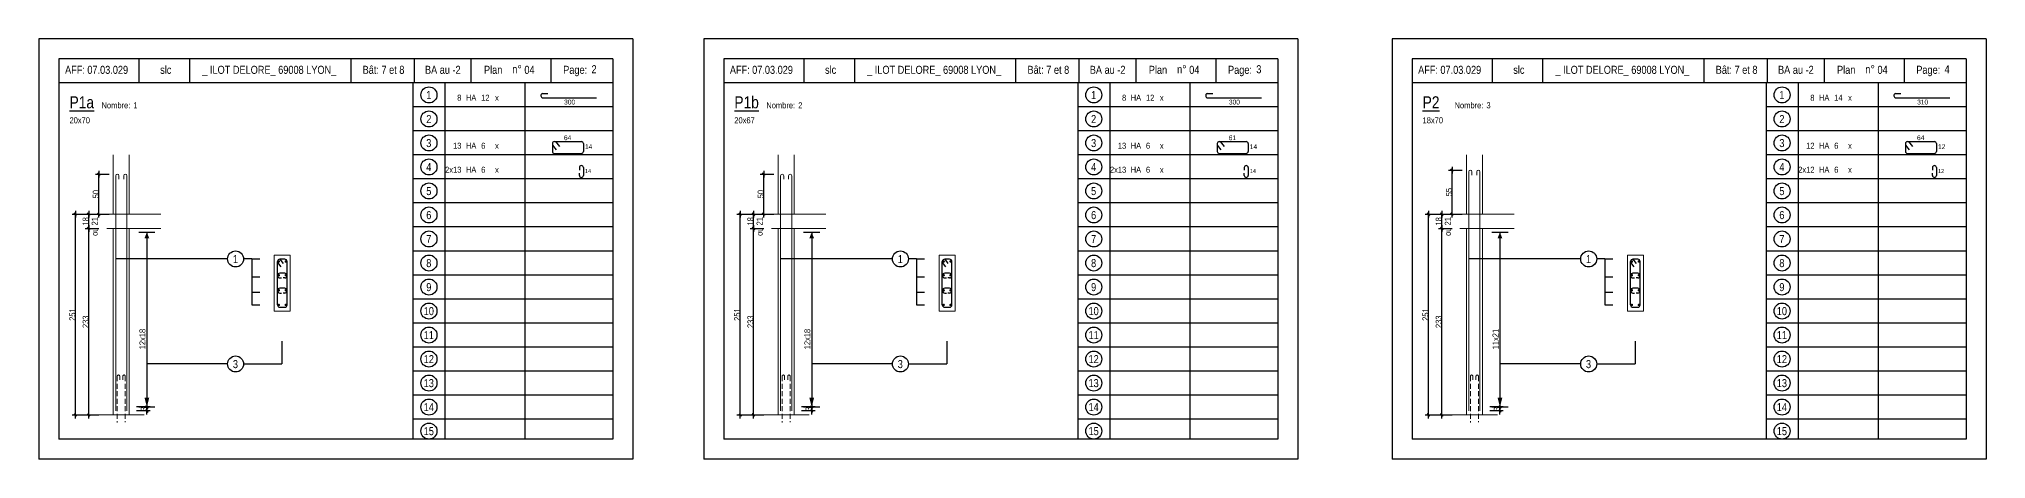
# Model space of a CAD drawing. Header units: metres. Extents: x -9927 to 45032, y -190416 to 12166.
# Drawn here: x 1156 to 6023, y -38263 to -37213 of the extents above; entities that cross this region are included whole.
import ezdxf
from ezdxf.enums import TextEntityAlignment as Align

# ---------------------------------------------------------------- set-up
doc = ezdxf.new("R2010")
doc.units = ezdxf.units.M
doc.header["$PDMODE"] = 65
doc.linetypes.add('CACHE2', pattern=[0.1875, 0.125, -0.0625])
for name, color, linetype in [('01_cote_gen', 4, 'Continuous'), ('01_fenetres', 171, 'Continuous'), ('01_linteaux', 3, 'Continuous'), ('01_sem', 42, 'Continuous'), ('01_texte', 230, 'Continuous'), ('AA_COTES', 2, 'Continuous')]:
    doc.layers.add(name, color=color, linetype=linetype)
doc.styles.add('STYLE2', font='ARIALN.TTF')
doc.dimstyles.new('JB25', dxfattribs={"dimscale": 0.1, "dimtxt": 150, "dimasz": 17, "dimexe": 0.1, "dimexo": 0.1, "dimgap": 0.09, "dimtad": 1, "dimdec": 1, "dimlfac": 0.5, "dimdsep": 46, "dimtxsty": 'STYLE2', "dimblk1": 'BOND_G', "dimblk2": 'BOND_D', "dimsah": 1, "dimcen": 1.5, "dimdle": 0.01, "dimse1": 1, "dimse2": 1, "dimclrd": 4, "dimclre": 2, "dimclrt": 5, "dimadec": 0, "dimazin": 0, "dimtfac": 2.333333, "dimtdec": 1, "dimtix": 1, "dimtmove": 2, "dimatfit": 3, "dimldrblk": 'BOND_G', "dimfxl": 1, "dimtolj": 1, "dimtzin": 0, "dimarcsym": 0})

# ---------------------------------------------------------------- blocks, each defined once
blk = doc.blocks.new('BOND_G')
at = {"layer": 'AA_COTES', "color": 0}
for p, q in [((5, 0), (-5, 0)), ((1.8, 1.8), (-1.8, -1.8)), ((0, -5), (0, 15))]:
    blk.add_line(p, q, dxfattribs=at)
blk = doc.blocks.new('BOND_D')
at = {"layer": 'AA_COTES', "color": 0}
for p, q in [((5, 0), (-5, 0)), ((-1.8, -1.8), (1.8, 1.8)), ((0, 5), (0, -15))]:
    blk.add_line(p, q, dxfattribs=at)
blk = doc.blocks.new('*D364')
at = {"layer": '01_cote_gen', "color": 4, "linetype": 'Continuous', "lineweight": -2, "transparency": 16777216}
blk.add_line((1246.9, -38151.5), (1246.9, -37652.9), dxfattribs=at)
at = {"layer": 'DEFPOINTS', "color": 0, "linetype": 'Continuous', "lineweight": 0, "transparency": 16777216}
for p in [(1246.9, -37651.2), (1381.6, -37651.2), (1341.6, -38153.2)]:
    blk.add_point(p, dxfattribs=at)
at = {"layer": '01_cote_gen', "color": 4, "linetype": 'Continuous', "lineweight": -2, "transparency": 16777216, "xscale": 1.7, "yscale": 1.7, "zscale": 1.7}
for name, p, rotation in [('BOND_D', (1246.9, -37651.2), 90), ('BOND_G', (1246.9, -38153.2), 270)]:
    blk.add_blockref(name, p, dxfattribs=dict(at, rotation=rotation))
at = {"layer": '01_cote_gen', "color": 5, "linetype": 'Continuous', "lineweight": 0, "transparency": 16777216, "insert": (1239.2, -37902.2), "char_height": 15, "attachment_point": 5, "rotation": 90, "style": 'STYLE2'}
blk.add_mtext('\\A1;251', dxfattribs=at)
blk = doc.blocks.new('*D365')
at = {"layer": '01_cote_gen', "color": 4, "linetype": 'Continuous', "lineweight": -2, "transparency": 16777216}
blk.add_line((1280.1, -37685.5), (1280.1, -37652.9), dxfattribs=at)
at = {"layer": 'DEFPOINTS', "color": 0, "linetype": 'Continuous', "lineweight": 0, "transparency": 16777216}
for p in [(1280.1, -37651.2), (1428.3, -37651.2), (1437.3, -37687.2)]:
    blk.add_point(p, dxfattribs=at)
at = {"layer": '01_cote_gen', "color": 4, "linetype": 'Continuous', "lineweight": -2, "transparency": 16777216, "xscale": 1.7, "yscale": 1.7, "zscale": 1.7}
for name, p, rotation in [('BOND_D', (1280.1, -37651.2), 90), ('BOND_G', (1280.1, -37687.2), 270)]:
    blk.add_blockref(name, p, dxfattribs=dict(at, rotation=rotation))
at = {"layer": '01_cote_gen', "color": 5, "linetype": 'Continuous', "lineweight": 0, "transparency": 16777216, "insert": (1272.4, -37669.2), "char_height": 15, "attachment_point": 5, "rotation": 90, "style": 'STYLE2'}
blk.add_mtext('\\A1;18', dxfattribs=at)
blk = doc.blocks.new('*D366')
at = {"layer": '01_cote_gen', "color": 4, "linetype": 'Continuous', "lineweight": -2, "transparency": 16777216}
blk.add_line((1280.1, -38151.5), (1280.1, -37688.9), dxfattribs=at)
at = {"layer": 'DEFPOINTS', "color": 0, "linetype": 'Continuous', "lineweight": 0, "transparency": 16777216}
for p in [(1280.1, -37687.2), (1288.6, -37687.2), (1298.2, -38153.2)]:
    blk.add_point(p, dxfattribs=at)
at = {"layer": '01_cote_gen', "color": 4, "linetype": 'Continuous', "lineweight": -2, "transparency": 16777216, "xscale": 1.7, "yscale": 1.7, "zscale": 1.7}
for name, p, rotation in [('BOND_D', (1280.1, -37687.2), 90), ('BOND_G', (1280.1, -38153.2), 270)]:
    blk.add_blockref(name, p, dxfattribs=dict(at, rotation=rotation))
at = {"layer": '01_cote_gen', "color": 5, "linetype": 'Continuous', "lineweight": 0, "transparency": 16777216, "insert": (1272.4, -37920.2), "char_height": 15, "attachment_point": 5, "rotation": 90, "style": 'STYLE2'}
blk.add_mtext('\\A1;233', dxfattribs=at)
blk = doc.blocks.new('*D367')
at = {"layer": '01_cote_gen', "color": 4, "linetype": 'Continuous', "lineweight": -2, "transparency": 16777216}
blk.add_line((1425.4, -38134.9), (1425.4, -38141.5), dxfattribs=at)
at = {"layer": 'DEFPOINTS', "color": 0, "linetype": 'Continuous', "lineweight": 0, "transparency": 16777216}
for p in [(1375.6, -38143.2), (1418.6, -38133.2), (1425.4, -38143.2)]:
    blk.add_point(p, dxfattribs=at)
at = {"layer": '01_cote_gen', "color": 4, "linetype": 'Continuous', "lineweight": -2, "transparency": 16777216, "xscale": 1.7, "yscale": 1.7, "zscale": 1.7}
for name, p, rotation in [('BOND_G', (1425.4, -38133.2), 90), ('BOND_D', (1425.4, -38143.2), 270)]:
    blk.add_blockref(name, p, dxfattribs=dict(at, rotation=rotation))
at = {"layer": '01_cote_gen', "color": 5, "linetype": 'Continuous', "lineweight": 0, "transparency": 16777216, "insert": (1417.8, -38138.2), "char_height": 15, "attachment_point": 5, "rotation": 90, "style": 'STYLE2'}
blk.add_mtext('\\A1;3', dxfattribs=at)
blk = doc.blocks.new('*D368')
at = {"layer": '01_cote_gen', "color": 4, "linetype": 'Continuous', "lineweight": -2, "transparency": 16777216}
blk.add_line((1305.6, -37649.5), (1305.6, -37552.9), dxfattribs=at)
at = {"layer": 'DEFPOINTS', "color": 0, "linetype": 'Continuous', "lineweight": 0, "transparency": 16777216}
for p in [(1305.6, -37551.2), (1371.6, -37551.2), (1325.1, -37651.2)]:
    blk.add_point(p, dxfattribs=at)
at = {"layer": '01_cote_gen', "color": 4, "linetype": 'Continuous', "lineweight": -2, "transparency": 16777216, "xscale": 1.7, "yscale": 1.7, "zscale": 1.7}
for name, p, rotation in [('BOND_D', (1305.6, -37551.2), 90), ('BOND_G', (1305.6, -37651.2), 270)]:
    blk.add_blockref(name, p, dxfattribs=dict(at, rotation=rotation))
at = {"layer": '01_cote_gen', "color": 5, "linetype": 'Continuous', "lineweight": 0, "transparency": 16777216, "insert": (1297.9, -37601.2), "char_height": 15, "attachment_point": 5, "rotation": 90, "style": 'STYLE2'}
blk.add_mtext('\\A1;50', dxfattribs=at)
blk = doc.blocks.new('*D369')
at = {"layer": '01_cote_gen', "color": 4, "linetype": 'Continuous', "lineweight": -2, "transparency": 16777216}
blk.add_line((2908.8, -38151.5), (2908.8, -37652.9), dxfattribs=at)
at = {"layer": 'DEFPOINTS', "color": 0, "linetype": 'Continuous', "lineweight": 0, "transparency": 16777216}
for p in [(2908.8, -37651.2), (3043.5, -37651.2), (3003.5, -38153.2)]:
    blk.add_point(p, dxfattribs=at)
at = {"layer": '01_cote_gen', "color": 4, "linetype": 'Continuous', "lineweight": -2, "transparency": 16777216, "xscale": 1.7, "yscale": 1.7, "zscale": 1.7}
for name, p, rotation in [('BOND_D', (2908.8, -37651.2), 90), ('BOND_G', (2908.8, -38153.2), 270)]:
    blk.add_blockref(name, p, dxfattribs=dict(at, rotation=rotation))
at = {"layer": '01_cote_gen', "color": 5, "linetype": 'Continuous', "lineweight": 0, "transparency": 16777216, "insert": (2901.2, -37902.2), "char_height": 15, "attachment_point": 5, "rotation": 90, "style": 'STYLE2'}
blk.add_mtext('\\A1;251', dxfattribs=at)
blk = doc.blocks.new('*D370')
at = {"layer": '01_cote_gen', "color": 4, "linetype": 'Continuous', "lineweight": -2, "transparency": 16777216}
blk.add_line((2942, -37685.5), (2942, -37652.9), dxfattribs=at)
at = {"layer": 'DEFPOINTS', "color": 0, "linetype": 'Continuous', "lineweight": 0, "transparency": 16777216}
for p in [(2942, -37651.2), (3090.2, -37651.2), (3099.3, -37687.2)]:
    blk.add_point(p, dxfattribs=at)
at = {"layer": '01_cote_gen', "color": 4, "linetype": 'Continuous', "lineweight": -2, "transparency": 16777216, "xscale": 1.7, "yscale": 1.7, "zscale": 1.7}
for name, p, rotation in [('BOND_D', (2942, -37651.2), 90), ('BOND_G', (2942, -37687.2), 270)]:
    blk.add_blockref(name, p, dxfattribs=dict(at, rotation=rotation))
at = {"layer": '01_cote_gen', "color": 5, "linetype": 'Continuous', "lineweight": 0, "transparency": 16777216, "insert": (2934.4, -37669.2), "char_height": 15, "attachment_point": 5, "rotation": 90, "style": 'STYLE2'}
blk.add_mtext('\\A1;18', dxfattribs=at)
blk = doc.blocks.new('*D371')
at = {"layer": '01_cote_gen', "color": 4, "linetype": 'Continuous', "lineweight": -2, "transparency": 16777216}
blk.add_line((2942, -38151.5), (2942, -37688.9), dxfattribs=at)
at = {"layer": 'DEFPOINTS', "color": 0, "linetype": 'Continuous', "lineweight": 0, "transparency": 16777216}
for p in [(2942, -37687.2), (2950.5, -37687.2), (2960.1, -38153.2)]:
    blk.add_point(p, dxfattribs=at)
at = {"layer": '01_cote_gen', "color": 4, "linetype": 'Continuous', "lineweight": -2, "transparency": 16777216, "xscale": 1.7, "yscale": 1.7, "zscale": 1.7}
for name, p, rotation in [('BOND_D', (2942, -37687.2), 90), ('BOND_G', (2942, -38153.2), 270)]:
    blk.add_blockref(name, p, dxfattribs=dict(at, rotation=rotation))
at = {"layer": '01_cote_gen', "color": 5, "linetype": 'Continuous', "lineweight": 0, "transparency": 16777216, "insert": (2934.4, -37920.2), "char_height": 15, "attachment_point": 5, "rotation": 90, "style": 'STYLE2'}
blk.add_mtext('\\A1;233', dxfattribs=at)
blk = doc.blocks.new('*D372')
at = {"layer": '01_cote_gen', "color": 4, "linetype": 'Continuous', "lineweight": -2, "transparency": 16777216}
blk.add_line((3087.4, -38134.9), (3087.4, -38141.5), dxfattribs=at)
at = {"layer": 'DEFPOINTS', "color": 0, "linetype": 'Continuous', "lineweight": 0, "transparency": 16777216}
for p in [(3037.5, -38143.2), (3080.6, -38133.2), (3087.4, -38143.2)]:
    blk.add_point(p, dxfattribs=at)
at = {"layer": '01_cote_gen', "color": 4, "linetype": 'Continuous', "lineweight": -2, "transparency": 16777216, "xscale": 1.7, "yscale": 1.7, "zscale": 1.7}
for name, p, rotation in [('BOND_G', (3087.4, -38133.2), 90), ('BOND_D', (3087.4, -38143.2), 270)]:
    blk.add_blockref(name, p, dxfattribs=dict(at, rotation=rotation))
at = {"layer": '01_cote_gen', "color": 5, "linetype": 'Continuous', "lineweight": 0, "transparency": 16777216, "insert": (3079.7, -38138.2), "char_height": 15, "attachment_point": 5, "rotation": 90, "style": 'STYLE2'}
blk.add_mtext('\\A1;3', dxfattribs=at)
blk = doc.blocks.new('*D373')
at = {"layer": '01_cote_gen', "color": 4, "linetype": 'Continuous', "lineweight": -2, "transparency": 16777216}
blk.add_line((2967.5, -37649.5), (2967.5, -37552.9), dxfattribs=at)
at = {"layer": 'DEFPOINTS', "color": 0, "linetype": 'Continuous', "lineweight": 0, "transparency": 16777216}
for p in [(2967.5, -37551.2), (3033.5, -37551.2), (2987.1, -37651.2)]:
    blk.add_point(p, dxfattribs=at)
at = {"layer": '01_cote_gen', "color": 4, "linetype": 'Continuous', "lineweight": -2, "transparency": 16777216, "xscale": 1.7, "yscale": 1.7, "zscale": 1.7}
for name, p, rotation in [('BOND_D', (2967.5, -37551.2), 90), ('BOND_G', (2967.5, -37651.2), 270)]:
    blk.add_blockref(name, p, dxfattribs=dict(at, rotation=rotation))
at = {"layer": '01_cote_gen', "color": 5, "linetype": 'Continuous', "lineweight": 0, "transparency": 16777216, "insert": (2959.9, -37601.2), "char_height": 15, "attachment_point": 5, "rotation": 90, "style": 'STYLE2'}
blk.add_mtext('\\A1;50', dxfattribs=at)
blk = doc.blocks.new('*D374')
at = {"layer": '01_cote_gen', "color": 4, "linetype": 'Continuous', "lineweight": -2, "transparency": 16777216}
blk.add_line((4629.4, -38151.5), (4629.4, -37652.9), dxfattribs=at)
at = {"layer": 'DEFPOINTS', "color": 0, "linetype": 'Continuous', "lineweight": 0, "transparency": 16777216}
for p in [(4629.4, -37651.2), (4764.1, -37651.2), (4724.1, -38153.2)]:
    blk.add_point(p, dxfattribs=at)
at = {"layer": '01_cote_gen', "color": 4, "linetype": 'Continuous', "lineweight": -2, "transparency": 16777216, "xscale": 1.7, "yscale": 1.7, "zscale": 1.7}
for name, p, rotation in [('BOND_D', (4629.4, -37651.2), 90), ('BOND_G', (4629.4, -38153.2), 270)]:
    blk.add_blockref(name, p, dxfattribs=dict(at, rotation=rotation))
at = {"layer": '01_cote_gen', "color": 5, "linetype": 'Continuous', "lineweight": 0, "transparency": 16777216, "insert": (4621.7, -37902.2), "char_height": 15, "attachment_point": 5, "rotation": 90, "style": 'STYLE2'}
blk.add_mtext('\\A1;251', dxfattribs=at)
blk = doc.blocks.new('*D375')
at = {"layer": '01_cote_gen', "color": 4, "linetype": 'Continuous', "lineweight": -2, "transparency": 16777216}
blk.add_line((4662.6, -37685.5), (4662.6, -37652.9), dxfattribs=at)
at = {"layer": 'DEFPOINTS', "color": 0, "linetype": 'Continuous', "lineweight": 0, "transparency": 16777216}
for p in [(4662.6, -37651.2), (4810.8, -37651.2), (4819.8, -37687.2)]:
    blk.add_point(p, dxfattribs=at)
at = {"layer": '01_cote_gen', "color": 4, "linetype": 'Continuous', "lineweight": -2, "transparency": 16777216, "xscale": 1.7, "yscale": 1.7, "zscale": 1.7}
for name, p, rotation in [('BOND_D', (4662.6, -37651.2), 90), ('BOND_G', (4662.6, -37687.2), 270)]:
    blk.add_blockref(name, p, dxfattribs=dict(at, rotation=rotation))
at = {"layer": '01_cote_gen', "color": 5, "linetype": 'Continuous', "lineweight": 0, "transparency": 16777216, "insert": (4654.9, -37669.2), "char_height": 15, "attachment_point": 5, "rotation": 90, "style": 'STYLE2'}
blk.add_mtext('\\A1;18', dxfattribs=at)
blk = doc.blocks.new('*D376')
at = {"layer": '01_cote_gen', "color": 4, "linetype": 'Continuous', "lineweight": -2, "transparency": 16777216}
blk.add_line((4662.6, -38151.5), (4662.6, -37688.9), dxfattribs=at)
at = {"layer": 'DEFPOINTS', "color": 0, "linetype": 'Continuous', "lineweight": 0, "transparency": 16777216}
for p in [(4662.6, -37687.2), (4671.1, -37687.2), (4680.7, -38153.2)]:
    blk.add_point(p, dxfattribs=at)
at = {"layer": '01_cote_gen', "color": 4, "linetype": 'Continuous', "lineweight": -2, "transparency": 16777216, "xscale": 1.7, "yscale": 1.7, "zscale": 1.7}
for name, p, rotation in [('BOND_D', (4662.6, -37687.2), 90), ('BOND_G', (4662.6, -38153.2), 270)]:
    blk.add_blockref(name, p, dxfattribs=dict(at, rotation=rotation))
at = {"layer": '01_cote_gen', "color": 5, "linetype": 'Continuous', "lineweight": 0, "transparency": 16777216, "insert": (4654.9, -37920.2), "char_height": 15, "attachment_point": 5, "rotation": 90, "style": 'STYLE2'}
blk.add_mtext('\\A1;233', dxfattribs=at)
blk = doc.blocks.new('*D377')
at = {"layer": '01_cote_gen', "color": 4, "linetype": 'Continuous', "lineweight": -2, "transparency": 16777216}
blk.add_line((4807.9, -38134.9), (4807.9, -38141.5), dxfattribs=at)
at = {"layer": 'DEFPOINTS', "color": 0, "linetype": 'Continuous', "lineweight": 0, "transparency": 16777216}
for p in [(4758.1, -38143.2), (4801.1, -38133.2), (4807.9, -38143.2)]:
    blk.add_point(p, dxfattribs=at)
at = {"layer": '01_cote_gen', "color": 4, "linetype": 'Continuous', "lineweight": -2, "transparency": 16777216, "xscale": 1.7, "yscale": 1.7, "zscale": 1.7}
for name, p, rotation in [('BOND_G', (4807.9, -38133.2), 90), ('BOND_D', (4807.9, -38143.2), 270)]:
    blk.add_blockref(name, p, dxfattribs=dict(at, rotation=rotation))
at = {"layer": '01_cote_gen', "color": 5, "linetype": 'Continuous', "lineweight": 0, "transparency": 16777216, "insert": (4800.3, -38138.2), "char_height": 15, "attachment_point": 5, "rotation": 90, "style": 'STYLE2'}
blk.add_mtext('\\A1;3', dxfattribs=at)
blk = doc.blocks.new('*D378')
at = {"layer": '01_cote_gen', "color": 4, "linetype": 'Continuous', "lineweight": -2, "transparency": 16777216}
blk.add_line((4688.1, -37649.5), (4688.1, -37542.9), dxfattribs=at)
at = {"layer": 'DEFPOINTS', "color": 0, "linetype": 'Continuous', "lineweight": 0, "transparency": 16777216}
for p in [(4688.1, -37541.2), (4754.1, -37541.2), (4707.6, -37651.2)]:
    blk.add_point(p, dxfattribs=at)
at = {"layer": '01_cote_gen', "color": 4, "linetype": 'Continuous', "lineweight": -2, "transparency": 16777216, "xscale": 1.7, "yscale": 1.7, "zscale": 1.7}
for name, p, rotation in [('BOND_D', (4688.1, -37541.2), 90), ('BOND_G', (4688.1, -37651.2), 270)]:
    blk.add_blockref(name, p, dxfattribs=dict(at, rotation=rotation))
at = {"layer": '01_cote_gen', "color": 5, "linetype": 'Continuous', "lineweight": 0, "transparency": 16777216, "insert": (4680.4, -37596.2), "char_height": 15, "attachment_point": 5, "rotation": 90, "style": 'STYLE2'}
blk.add_mtext('\\A1;55', dxfattribs=at)

msp = doc.modelspace()

# ---------------------------------------------------------------- linework, layer by layer
at = {"layer": '01_cote_gen', "color": 2, "linetype": 'CACHE2', "lineweight": 0, "ltscale": 100}
for p, q in [((1351.55, -38056.19), (1351.55, -38171.76)), ((1357.55, -38056.19), (1357.55, -38065.17)), ((1365.55, -38056.19), (1365.55, -38065.17)), ((1371.55, -38056.19), (1371.55, -38170.91)), ((3013.52, -38056.19), (3013.52, -38171.76)), ((3019.52, -38056.19), (3019.52, -38065.17)), ((3027.52, -38056.19), (3027.52, -38065.17)), ((3033.52, -38056.19), (3033.52, -38170.91)), ((4734.05, -38056.19), (4734.05, -38171.76)), ((4740.05, -38056.19), (4740.05, -38065.17)), ((4748.05, -38056.19), (4748.05, -38065.17)), ((4754.05, -38056.19), (4754.05, -38170.91))]:
    msp.add_line(p, q, dxfattribs=at)
for centre in [(1354.55, -38056.19), (1368.55, -38056.19), (3016.52, -38056.19), (3030.52, -38056.19), (4737.05, -38056.19), (4751.05, -38056.19)]:
    msp.add_arc(centre, 3, 0, 180, dxfattribs=at)
at = {"layer": '01_fenetres', "ltscale": 30}
for p, q in [((2590.66, -37263.31), (1205.66, -37263.31)), ((1205.66, -37263.31), (1205.66, -38213.31)), ((1205.66, -37263.31), (1205.66, -38213.31)), ((1205.66, -37263.31), (1205.66, -38213.31)), ((1405.66, -37263.31), (1405.66, -37323.31)), ((1532.15, -37263.31), (1532.15, -37323.31)), ((1934.93, -37263.31), (1934.93, -37323.31)), ((2093.34, -37263.31), (2093.34, -37323.31)), ((2236.52, -37323.31), (2236.52, -37263.31)), ((2436.52, -37323.31), (2436.52, -37263.31)), ((2590.66, -37263.31), (2590.66, -38213.31)), ((4252.62, -37263.31), (2867.62, -37263.31)), ((2867.62, -37263.31), (2867.62, -38213.31)), ((2867.62, -37263.31), (2867.62, -38213.31)), ((2867.62, -37263.31), (2867.62, -38213.31)), ((3067.62, -37263.31), (3067.62, -37323.31)), ((3194.12, -37263.31), (3194.12, -37323.31)), ((3596.9, -37263.31), (3596.9, -37323.31)), ((3755.3, -37263.31), (3755.3, -37323.31)), ((3898.49, -37323.31), (3898.49, -37263.31)), ((4098.49, -37323.31), (4098.49, -37263.31)), ((4252.62, -37263.31), (4252.62, -38213.31)), ((5973.16, -37263.31), (4588.16, -37263.31)), ((4588.16, -37263.31), (4588.16, -38213.31)), ((4588.16, -37263.31), (4588.16, -38213.31)), ((4588.16, -37263.31), (4588.16, -38213.31)), ((4788.16, -37263.31), (4788.16, -37323.31)), ((4914.65, -37263.31), (4914.65, -37323.31)), ((5317.43, -37263.31), (5317.43, -37323.31)), ((5475.84, -37263.31), (5475.84, -37323.31)), ((5619.02, -37323.31), (5619.02, -37263.31)), ((5819.02, -37323.31), (5819.02, -37263.31)), ((5973.16, -37263.31), (5973.16, -38213.31)), ((2590.66, -37323.31), (1205.66, -37323.31)), ((4252.62, -37323.31), (2867.62, -37323.31)), ((5973.16, -37323.31), (4588.16, -37323.31)), ((2590.66, -38213.31), (1205.66, -38213.31)), ((4252.62, -38213.31), (2867.62, -38213.31)), ((5973.16, -38213.31), (4588.16, -38213.31))]:
    msp.add_line(p, q, dxfattribs=at)
at = {"layer": '01_linteaux', "linetype": 'Continuous'}
for p, q in [((2414.2, -37349.56), (2427.94, -37349.56)), ((2415.43, -37360.54), (2549.74, -37360.54)), ((4076.17, -37349.56), (4089.9, -37349.56)), ((4077.39, -37360.54), (4211.71, -37360.54)), ((5796.7, -37349.56), (5810.44, -37349.56)), ((5797.93, -37360.54), (5932.24, -37360.54)), ((2439.11, -37474.84), (2439.11, -37494.45)), ((2439.11, -37478.98), (2448.29, -37490.31)), ((2444.11, -37469.84), (2511.69, -37469.84)), ((2446.8, -37469.84), (2456.77, -37482.15)), ((2516.69, -37474.84), (2516.69, -37494.45)), ((4101.07, -37474.84), (4101.07, -37494.45)), ((4101.07, -37478.98), (4110.26, -37490.31)), ((4106.07, -37469.84), (4173.65, -37469.84)), ((4108.76, -37469.84), (4118.74, -37482.15)), ((4178.65, -37474.84), (4178.65, -37494.45)), ((5821.61, -37474.84), (5821.61, -37494.45)), ((5821.61, -37478.98), (5830.79, -37490.31)), ((5826.61, -37469.84), (5894.19, -37469.84)), ((5829.3, -37469.84), (5839.27, -37482.15)), ((5899.19, -37474.84), (5899.19, -37494.45)), ((2444.11, -37499.45), (2511.69, -37499.45)), ((4106.07, -37499.45), (4173.65, -37499.45)), ((5826.61, -37499.45), (5894.19, -37499.45)), ((2506.69, -37534.84), (2506.69, -37541.21)), ((2506.69, -37554.45), (2506.69, -37548.6)), ((2516.69, -37534.84), (2516.69, -37554.45)), ((4168.65, -37534.84), (4168.65, -37541.21)), ((4168.65, -37554.45), (4168.65, -37548.6)), ((4178.65, -37534.84), (4178.65, -37554.45)), ((5889.19, -37534.84), (5889.19, -37541.21)), ((5889.19, -37554.45), (5889.19, -37548.6)), ((5899.19, -37534.84), (5899.19, -37554.45))]:
    msp.add_line(p, q, dxfattribs=at)
for centre, start, end in [((2415.31, -37354.44), 102.77382, 192.77382), ((2415.43, -37355.54), 180, 270), ((4077.27, -37354.44), 102.77382, 192.77382), ((4077.39, -37355.54), 180, 270), ((5797.81, -37354.44), 102.77382, 192.77382), ((5797.93, -37355.54), 180, 270), ((2444.11, -37474.84), 90, 180), ((2511.69, -37474.84), 0, 90), ((4106.07, -37474.84), 90, 180), ((4173.65, -37474.84), 0, 90), ((5826.61, -37474.84), 90, 180), ((5894.19, -37474.84), 0, 90), ((2444.11, -37494.45), 180, 270), ((2511.69, -37494.45), 270, 0), ((4106.07, -37494.45), 180, 270), ((4173.65, -37494.45), 270, 0), ((5826.61, -37494.45), 180, 270), ((5894.19, -37494.45), 270, 0), ((2511.69, -37534.84), 90, 180), ((2511.69, -37554.45), 180, 270), ((2511.69, -37534.84), 0, 90), ((2511.69, -37554.45), 270, 0), ((4173.65, -37534.84), 90, 180), ((4173.65, -37554.45), 180, 270), ((4173.65, -37534.84), 0, 90), ((4173.65, -37554.45), 270, 0), ((5894.19, -37534.84), 90, 180), ((5894.19, -37554.45), 180, 270), ((5894.19, -37534.84), 0, 90), ((5894.19, -37554.45), 270, 0)]:
    msp.add_arc(centre, 5, start, end, dxfattribs=at)
at = {"layer": '01_sem', "color": 2, "lineweight": 0, "ltscale": 7}
for p, q in [((1341.55, -37502.55), (1341.55, -37651.19)), ((1381.55, -37502.55), (1381.55, -37651.19)), ((3003.52, -37502.55), (3003.52, -37651.19)), ((3043.52, -37502.55), (3043.52, -37651.19)), ((4724.05, -37502.55), (4724.05, -37651.19)), ((4764.05, -37502.55), (4764.05, -37651.19)), ((1347.55, -37555.19), (1347.55, -38143.19)), ((1355.55, -37555.19), (1355.55, -37563.6)), ((1367.55, -37555.19), (1367.55, -37563.6)), ((1375.55, -37555.19), (1375.55, -38143.19)), ((3009.52, -37555.19), (3009.52, -38143.19)), ((3017.52, -37555.19), (3017.52, -37563.6)), ((3029.52, -37555.19), (3029.52, -37563.6)), ((3037.52, -37555.19), (3037.52, -38143.19)), ((4730.05, -37545.19), (4730.05, -38143.19)), ((4738.05, -37545.19), (4738.05, -37553.6)), ((4750.05, -37545.19), (4750.05, -37553.6)), ((4758.05, -37545.19), (4758.05, -38143.19)), ((1341.55, -37651.19), (1325.11, -37651.19)), ((1460.73, -37651.19), (1341.55, -37651.19)), ((3003.52, -37651.19), (2987.08, -37651.19)), ((3122.7, -37651.19), (3003.52, -37651.19)), ((4724.05, -37651.19), (4707.61, -37651.19)), ((4843.23, -37651.19), (4724.05, -37651.19)), ((1341.55, -37687.19), (1325.11, -37687.19)), ((1341.55, -37687.19), (1341.55, -38153.19)), ((1460.73, -37687.19), (1341.55, -37687.19)), ((1381.55, -37687.19), (1381.55, -38153.19)), ((3003.52, -37687.19), (2987.08, -37687.19)), ((3003.52, -37687.19), (3003.52, -38153.19)), ((3122.7, -37687.19), (3003.52, -37687.19)), ((3043.52, -37687.19), (3043.52, -38153.19)), ((4724.05, -37687.19), (4707.61, -37687.19)), ((4724.05, -37687.19), (4724.05, -38153.19)), ((4843.23, -37687.19), (4724.05, -37687.19)), ((4764.05, -37687.19), (4764.05, -38153.19)), ((1743.97, -37893.77), (1743.97, -37753.77)), ((1783.97, -37753.77), (1743.97, -37753.77)), ((1743.97, -37893.77), (1743.97, -37753.77)), ((1783.97, -37753.77), (1743.97, -37753.77)), ((1783.97, -37893.77), (1783.97, -37753.77)), ((3405.93, -37893.77), (3405.93, -37753.77)), ((3445.93, -37753.77), (3405.93, -37753.77)), ((3405.93, -37893.77), (3405.93, -37753.77)), ((3445.93, -37753.77), (3405.93, -37753.77)), ((3445.93, -37893.77), (3445.93, -37753.77)), ((5126.47, -37893.77), (5126.47, -37753.77)), ((5166.47, -37753.77), (5126.47, -37753.77)), ((5126.47, -37893.77), (5126.47, -37753.77)), ((5166.47, -37753.77), (5126.47, -37753.77)), ((5166.47, -37893.77), (5166.47, -37753.77)), ((1743.97, -37893.77), (1783.97, -37893.77)), ((1743.97, -37893.77), (1783.97, -37893.77)), ((3405.93, -37893.77), (3445.93, -37893.77)), ((3405.93, -37893.77), (3445.93, -37893.77)), ((5126.47, -37893.77), (5166.47, -37893.77)), ((5126.47, -37893.77), (5166.47, -37893.77)), ((1419.1, -38153.19), (1285.82, -38153.19)), ((3081.07, -38153.19), (2947.79, -38153.19)), ((4801.6, -38153.19), (4668.32, -38153.19))]:
    msp.add_line(p, q, dxfattribs=at)
for centre in [(1351.55, -37555.19), (1371.55, -37555.19), (3013.52, -37555.19), (3033.52, -37555.19), (4734.05, -37545.19), (4754.05, -37545.19)]:
    msp.add_arc(centre, 4, 0, 180, dxfattribs=at)
at = {"layer": '01_texte', "ltscale": 30}
for p, q in [((2640.66, -37213.31), (1155.66, -37213.31)), ((1155.66, -37213.31), (1155.66, -38263.31)), ((2640.66, -37213.31), (2640.66, -38263.31)), ((2640.66, -37213.31), (2640.66, -38263.31)), ((4302.62, -37213.31), (2817.62, -37213.31)), ((2817.62, -37213.31), (2817.62, -38263.31)), ((4302.62, -37213.31), (4302.62, -38263.31)), ((4302.62, -37213.31), (4302.62, -38263.31)), ((6023.16, -37213.31), (4538.16, -37213.31)), ((4538.16, -37213.31), (4538.16, -38263.31)), ((6023.16, -37213.31), (6023.16, -38263.31)), ((6023.16, -37213.31), (6023.16, -38263.31)), ((2090.66, -37323.31), (2090.66, -38213.31)), ((2170.66, -37323.31), (2170.66, -38213.31)), ((2370.66, -37323.31), (2370.66, -38213.31)), ((3752.62, -37323.31), (3752.62, -38213.31)), ((3832.62, -37323.31), (3832.62, -38213.31)), ((4032.62, -37323.31), (4032.62, -38213.31)), ((5473.16, -37323.31), (5473.16, -38213.31)), ((5553.16, -37323.31), (5553.16, -38213.31)), ((5753.16, -37323.31), (5753.16, -38213.31)), ((2590.66, -37383.31), (2090.66, -37383.31)), ((4252.62, -37383.31), (3752.62, -37383.31)), ((5973.16, -37383.31), (5473.16, -37383.31)), ((2590.66, -37443.31), (2090.66, -37443.31)), ((4252.62, -37443.31), (3752.62, -37443.31)), ((5973.16, -37443.31), (5473.16, -37443.31)), ((2590.66, -37503.31), (2090.66, -37503.31)), ((4252.62, -37503.31), (3752.62, -37503.31)), ((5973.16, -37503.31), (5473.16, -37503.31)), ((2590.66, -37563.31), (2090.66, -37563.31)), ((4252.62, -37563.31), (3752.62, -37563.31)), ((5973.16, -37563.31), (5473.16, -37563.31)), ((2590.66, -37623.31), (2090.66, -37623.31)), ((4252.62, -37623.31), (3752.62, -37623.31)), ((5973.16, -37623.31), (5473.16, -37623.31)), ((1405.29, -37696.48), (1445.6, -37696.48)), ((1425.44, -37696.48), (1425.44, -38140.07)), ((2590.66, -37683.31), (2090.66, -37683.31)), ((3067.25, -37696.48), (3107.57, -37696.48)), ((3087.41, -37696.48), (3087.41, -38140.07)), ((4252.62, -37683.31), (3752.62, -37683.31)), ((4787.79, -37696.48), (4828.1, -37696.48)), ((4807.94, -37696.48), (4807.94, -38140.07)), ((5973.16, -37683.31), (5473.16, -37683.31)), ((1751.97, -37877.77), (1751.97, -37769.77)), ((1769.97, -37763.77), (1757.97, -37763.77)), ((1757.97, -37763.77), (1765.97, -37774.49)), ((1775.97, -37877.77), (1775.97, -37769.77)), ((2590.66, -37743.31), (2090.66, -37743.31)), ((3413.93, -37877.77), (3413.93, -37769.77)), ((3431.93, -37763.77), (3419.93, -37763.77)), ((3419.93, -37763.77), (3427.93, -37774.49)), ((3437.93, -37877.77), (3437.93, -37769.77)), ((4252.62, -37743.31), (3752.62, -37743.31)), ((5134.47, -37877.77), (5134.47, -37769.77)), ((5152.47, -37763.77), (5140.47, -37763.77)), ((5140.47, -37763.77), (5148.47, -37774.49)), ((5158.47, -37877.77), (5158.47, -37769.77)), ((5973.16, -37743.31), (5473.16, -37743.31)), ((1751.97, -37772.32), (1759.97, -37783.05)), ((1769.97, -37798.71), (1757.97, -37798.71)), ((1757.97, -37810.71), (1762.15, -37810.71)), ((1769.97, -37810.71), (1765.78, -37810.71)), ((2590.66, -37803.31), (2090.66, -37803.31)), ((3413.93, -37772.32), (3421.93, -37783.05)), ((3431.93, -37798.71), (3419.93, -37798.71)), ((3419.93, -37810.71), (3424.12, -37810.71)), ((3431.93, -37810.71), (3427.75, -37810.71)), ((4252.62, -37803.31), (3752.62, -37803.31)), ((5134.47, -37772.32), (5142.47, -37783.05)), ((5152.47, -37798.71), (5140.47, -37798.71)), ((5140.47, -37810.71), (5144.65, -37810.71)), ((5152.47, -37810.71), (5148.28, -37810.71)), ((5973.16, -37803.31), (5473.16, -37803.31)), ((1769.97, -37836.39), (1757.97, -37836.39)), ((1757.97, -37848.39), (1762.15, -37848.39)), ((1769.97, -37848.39), (1765.78, -37848.39)), ((2590.66, -37863.31), (2090.66, -37863.31)), ((3431.93, -37836.39), (3419.93, -37836.39)), ((3419.93, -37848.39), (3424.12, -37848.39)), ((3431.93, -37848.39), (3427.75, -37848.39)), ((4252.62, -37863.31), (3752.62, -37863.31)), ((5152.47, -37836.39), (5140.47, -37836.39)), ((5140.47, -37848.39), (5144.65, -37848.39)), ((5152.47, -37848.39), (5148.28, -37848.39)), ((5973.16, -37863.31), (5473.16, -37863.31)), ((1757.97, -37883.77), (1769.97, -37883.77)), ((3419.93, -37883.77), (3431.93, -37883.77)), ((5140.47, -37883.77), (5152.47, -37883.77)), ((2590.66, -37923.31), (2090.66, -37923.31)), ((4252.62, -37923.31), (3752.62, -37923.31)), ((5973.16, -37923.31), (5473.16, -37923.31)), ((2590.66, -37983.31), (2090.66, -37983.31)), ((4252.62, -37983.31), (3752.62, -37983.31)), ((5973.16, -37983.31), (5473.16, -37983.31)), ((2590.66, -38043.31), (2090.66, -38043.31)), ((4252.62, -38043.31), (3752.62, -38043.31)), ((5973.16, -38043.31), (5473.16, -38043.31)), ((2590.66, -38103.31), (2090.66, -38103.31)), ((4252.62, -38103.31), (3752.62, -38103.31)), ((5973.16, -38103.31), (5473.16, -38103.31)), ((1405.29, -38133.19), (1445.6, -38133.19)), ((3067.25, -38133.19), (3107.57, -38133.19)), ((4787.79, -38133.19), (4828.1, -38133.19)), ((2590.66, -38163.31), (2090.66, -38163.31)), ((4252.62, -38163.31), (3752.62, -38163.31)), ((5973.16, -38163.31), (5473.16, -38163.31)), ((2640.66, -38263.31), (1155.66, -38263.31)), ((4302.62, -38263.31), (2817.62, -38263.31)), ((6023.16, -38263.31), (4538.16, -38263.31))]:
    msp.add_line(p, q, dxfattribs=at)
at = {"layer": '01_texte'}
for p, q in [((1627.28, -37763.28), (1347.55, -37763.28)), ((1687.75, -37763.28), (1667.28, -37763.28)), ((1687.75, -37763.28), (1687.75, -37878.26)), ((1687.75, -37763.28), (1707.76, -37763.28)), ((3289.24, -37763.28), (3009.52, -37763.28)), ((3349.72, -37763.28), (3329.24, -37763.28)), ((3349.72, -37763.28), (3349.72, -37878.26)), ((3349.72, -37763.28), (3369.73, -37763.28)), ((5009.78, -37763.28), (4730.05, -37763.28)), ((5070.25, -37763.28), (5049.78, -37763.28)), ((5070.25, -37763.28), (5070.25, -37878.26)), ((5070.25, -37763.28), (5090.26, -37763.28)), ((1687.75, -37807.56), (1707.76, -37807.56)), ((3349.72, -37807.56), (3369.73, -37807.56)), ((5070.25, -37807.56), (5090.26, -37807.56)), ((1687.75, -37846.25), (1707.76, -37846.25)), ((3349.72, -37846.25), (3369.73, -37846.25)), ((5070.25, -37846.25), (5090.26, -37846.25)), ((1687.75, -37878.26), (1707.76, -37878.26)), ((3349.72, -37878.26), (3369.73, -37878.26)), ((5070.25, -37878.26), (5090.26, -37878.26)), ((1763.18, -37968.7), (1763.18, -38025.72)), ((3425.15, -37968.7), (3425.15, -38025.72)), ((5145.68, -37968.7), (5145.68, -38025.72)), ((1627.28, -38025.72), (1425.44, -38025.72)), ((1667.28, -38025.72), (1763.18, -38025.72)), ((3289.24, -38025.72), (3087.41, -38025.72)), ((3329.24, -38025.72), (3425.15, -38025.72)), ((5009.78, -38025.72), (4807.94, -38025.72)), ((5049.78, -38025.72), (5145.68, -38025.72))]:
    msp.add_line(p, q, dxfattribs=at)
at = {"layer": '01_texte', "ltscale": 30, "const_width": 3, "flags": 128}
for points in [[(1756.9, -37769.47, -1), (1753.9, -37769.47, -1)], [(1771.03, -37769.47, 1), (1774.03, -37769.47, 1)], [(3418.87, -37769.47, -1), (3415.87, -37769.47, -1)], [(3433, -37769.47, 1), (3436, -37769.47, 1)], [(5139.4, -37769.47, -1), (5136.4, -37769.47, -1)], [(5153.53, -37769.47, 1), (5156.53, -37769.47, 1)], [(1756.9, -37803.9, 1), (1753.9, -37803.9, 1)], [(1771.03, -37803.9, -1), (1774.03, -37803.9, -1)], [(3418.87, -37803.9, 1), (3415.87, -37803.9, 1)], [(3433, -37803.9, -1), (3436, -37803.9, -1)], [(5139.4, -37803.9, 1), (5136.4, -37803.9, 1)], [(5153.53, -37803.9, -1), (5156.53, -37803.9, -1)], [(1756.9, -37841.58, 1), (1753.9, -37841.58, 1)], [(1771.03, -37841.58, -1), (1774.03, -37841.58, -1)], [(3418.87, -37841.58, 1), (3415.87, -37841.58, 1)], [(3433, -37841.58, -1), (3436, -37841.58, -1)], [(5139.4, -37841.58, 1), (5136.4, -37841.58, 1)], [(5153.53, -37841.58, -1), (5156.53, -37841.58, -1)], [(1756.9, -37878.07, 1), (1753.9, -37878.07, 1)], [(1771.03, -37878.07, -1), (1774.03, -37878.07, -1)], [(3418.87, -37878.07, 1), (3415.87, -37878.07, 1)], [(3433, -37878.07, -1), (3436, -37878.07, -1)], [(5139.4, -37878.07, 1), (5136.4, -37878.07, 1)], [(5153.53, -37878.07, -1), (5156.53, -37878.07, -1)]]:
    msp.add_lwpolyline(points, format="xyb", close=True, dxfattribs=at)
at = {"layer": '01_texte'}
for centre in [(2130.66, -37353.31), (3792.62, -37353.31), (5513.16, -37353.31), (2130.66, -37413.31), (3792.62, -37413.31), (5513.16, -37413.31), (2130.66, -37473.31), (3792.62, -37473.31), (5513.16, -37473.31), (2130.66, -37533.31), (3792.62, -37533.31), (5513.16, -37533.31), (2130.66, -37593.31), (3792.62, -37593.31), (5513.16, -37593.31), (2130.66, -37653.31), (3792.62, -37653.31), (5513.16, -37653.31), (2130.66, -37713.31), (3792.62, -37713.31), (5513.16, -37713.31), (1647.28, -37763.28), (2130.66, -37773.31), (3309.24, -37763.28), (3792.62, -37773.31), (5029.78, -37763.28), (5513.16, -37773.31), (2130.66, -37833.31), (3792.62, -37833.31), (5513.16, -37833.31), (2130.66, -37893.31), (3792.62, -37893.31), (5513.16, -37893.31), (2130.66, -37953.31), (3792.62, -37953.31), (5513.16, -37953.31), (1647.28, -38025.72), (2130.66, -38013.31), (3309.24, -38025.72), (3792.62, -38013.31), (5029.78, -38025.72), (5513.16, -38013.31), (2130.66, -38073.31), (3792.62, -38073.31), (5513.16, -38073.31), (2130.66, -38133.31), (3792.62, -38133.31), (5513.16, -38133.31), (2130.66, -38193.31), (3792.62, -38193.31), (5513.16, -38193.31)]:
    msp.add_circle(centre, 20, dxfattribs=at)
at = {"layer": '01_texte', "ltscale": 30}
for centre, start, end in [((1757.97, -37769.77), 90.00091, 180), ((1769.97, -37769.77), 0, 90.00091), ((3419.93, -37769.77), 90.00091, 180), ((3431.93, -37769.77), 0, 90.00091), ((5140.47, -37769.77), 90.00091, 180), ((5152.47, -37769.77), 0, 90.00091), ((1757.97, -37804.71), 90.00091, 180), ((1757.97, -37804.71), 180, 269.99909), ((1769.97, -37804.71), 0, 90.00091), ((1769.97, -37804.71), 269.99909, 360), ((3419.93, -37804.71), 90.00091, 180), ((3419.93, -37804.71), 180, 269.99909), ((3431.93, -37804.71), 0, 90.00091), ((3431.93, -37804.71), 269.99909, 360), ((5140.47, -37804.71), 90.00091, 180), ((5140.47, -37804.71), 180, 269.99909), ((5152.47, -37804.71), 0, 90.00091), ((5152.47, -37804.71), 269.99909, 360), ((1757.97, -37842.39), 90.00091, 180), ((1757.97, -37842.39), 180, 269.99909), ((1769.97, -37842.39), 0, 90.00091), ((1769.97, -37842.39), 269.99909, 360), ((3419.93, -37842.39), 90.00091, 180), ((3419.93, -37842.39), 180, 269.99909), ((3431.93, -37842.39), 0, 90.00091), ((3431.93, -37842.39), 269.99909, 360), ((5140.47, -37842.39), 90.00091, 180), ((5140.47, -37842.39), 180, 269.99909), ((5152.47, -37842.39), 0, 90.00091), ((5152.47, -37842.39), 269.99909, 360), ((1757.97, -37877.77), 180, 270), ((1769.97, -37877.77), 270, 0), ((3419.93, -37877.77), 180, 270), ((3431.93, -37877.77), 270, 0), ((5140.47, -37877.77), 180, 270), ((5152.47, -37877.77), 270, 0)]:
    msp.add_arc(centre, 6, start, end, dxfattribs=at)
for points in [[(1425.44, -37696.48), (1419.54, -37711.55), (1425.44, -37711.55)], [(1425.44, -37696.48), (1431.34, -37711.55), (1425.44, -37711.55)], [(3087.41, -37696.48), (3081.51, -37711.55), (3087.41, -37711.55)], [(3087.41, -37696.48), (3093.31, -37711.55), (3087.41, -37711.55)], [(4807.94, -37696.48), (4802.04, -37711.55), (4807.94, -37711.55)], [(4807.94, -37696.48), (4813.85, -37711.55), (4807.94, -37711.55)], [(1425.44, -38133.19), (1419.54, -38110.12), (1425.44, -38110.12)], [(1425.44, -38133.19), (1431.34, -38110.12), (1425.44, -38110.12)], [(3087.41, -38133.19), (3081.51, -38110.12), (3087.41, -38110.12)], [(3087.41, -38133.19), (3093.31, -38110.12), (3087.41, -38110.12)], [(4807.94, -38133.19), (4802.04, -38110.12), (4807.94, -38110.12)], [(4807.94, -38133.19), (4813.85, -38110.12), (4807.94, -38110.12)]]:
    msp.add_solid(points, dxfattribs=at)

# ---------------------------------------------------------------- texts
at = {"layer": '01_texte', "style": 'STYLE2'}
for s, height, p in [('AFF:', 20, (1220.95, -37300.46)), ('07.03.029', 20, (1276.62, -37300.46)), ('slc', 20, (1458.78, -37300.46)), ('_ ILOT DELORE_ 69008 LYON_', 20, (1564.03, -37300.46)), ('Bât: 7 et 8', 20, (1964.78, -37300.46)), ('BA au -2', 20, (2120.66, -37300.46)), ('Plan', 20, (2268.16, -37300.46)), ('n%%D', 20, (2338.85, -37299.02)), ('04', 20, (2369.19, -37300.46)), ('Page:', 20, (2466.24, -37300.46)), ('2', 20, (2536.92, -37299.02)), ('AFF:', 20, (2882.92, -37300.46)), ('07.03.029', 20, (2938.58, -37300.46)), ('slc', 20, (3120.75, -37300.46)), ('_ ILOT DELORE_ 69008 LYON_', 20, (3225.99, -37300.46)), ('Bât: 7 et 8', 20, (3626.74, -37300.46)), ('BA au -2', 20, (3782.63, -37300.46)), ('Plan', 20, (3930.13, -37300.46)), ('n%%D', 20, (4000.81, -37299.02)), ('04', 20, (4031.16, -37300.46)), ('Page:', 20, (4128.2, -37300.46)), ('3', 20, (4198.89, -37299.02)), ('AFF:', 20, (4603.45, -37300.46)), ('07.03.029', 20, (4659.12, -37300.46)), ('slc', 20, (4841.28, -37300.46)), ('_ ILOT DELORE_ 69008 LYON_', 20, (4946.53, -37300.46)), ('Bât: 7 et 8', 20, (5347.28, -37300.46)), ('BA au -2', 20, (5503.16, -37300.46)), ('Plan', 20, (5650.66, -37300.46)), ('n%%D', 20, (5721.35, -37299.02)), ('04', 20, (5751.69, -37300.46)), ('Page:', 20, (5848.74, -37300.46)), ('4', 20, (5919.42, -37299.02)), ('%%UP1a', 30, (1232.23, -37386.7)), ('Nombre:', 15, (1312.05, -37386.7)), ('1', 15, (1391.67, -37386.7)), ('HA', 15, (2222.95, -37367.71)), ('12', 15, (2261.12, -37367.71)), ('300', 12, (2468.49, -37377.05)), ('%%UP1b', 30, (2894.2, -37386.7)), ('Nombre:', 15, (2974.01, -37386.7)), ('2', 15, (3053.63, -37386.7)), ('HA', 15, (3884.91, -37367.71)), ('12', 15, (3923.08, -37367.71)), ('300', 12, (4130.45, -37377.05)), ('%%UP2', 30, (4614.73, -37386.7)), ('Nombre:', 15, (4694.55, -37386.7)), ('3', 15, (4774.17, -37386.7)), ('HA', 15, (5605.45, -37367.71)), ('14', 15, (5643.62, -37367.71)), ('310', 12, (5850.99, -37377.05)), ('20x70', 15, (1232.05, -37424.13)), ('20x67', 15, (2894.01, -37424.13)), ('18x70', 15, (4614.55, -37424.13)), ('HA', 15, (2222.95, -37487.71)), ('6', 15, (2261.12, -37487.71)), ('64', 12, (2468.16, -37466.29)), ('14', 12, (2520.67, -37488.5)), ('HA', 15, (3884.91, -37487.71)), ('6', 15, (3923.08, -37487.71)), ('61', 12, (4130.13, -37466.29)), ('14', 12, (4182.64, -37488.5)), ('HA', 15, (5605.45, -37487.71)), ('6', 15, (5643.62, -37487.71)), ('64', 12, (5850.66, -37466.29)), ('12', 12, (5903.17, -37488.5)), ('HA', 15, (2222.95, -37547.71)), ('6', 15, (2261.12, -37547.71)), ('14', 10, (2520.67, -37548.5)), ('HA', 15, (3884.91, -37547.71)), ('6', 15, (3923.08, -37547.71)), ('14', 10, (4182.64, -37548.5)), ('HA', 15, (5605.45, -37547.71)), ('6', 15, (5643.62, -37547.71)), ('12', 10, (5903.17, -37548.5))]:
    msp.add_text(s, height=height, dxfattribs=at).set_placement(p)
for s, p in [('1', (2130.25, -37353.54)), ('1', (3792.22, -37353.54)), ('1', (5512.75, -37353.54)), ('2', (2130.25, -37413.54)), ('2', (3792.22, -37413.54)), ('2', (5512.75, -37413.54)), ('3', (2130.25, -37473.54)), ('3', (3792.22, -37473.54)), ('3', (5512.75, -37473.54)), ('4', (2130.25, -37533.54)), ('4', (3792.22, -37533.54)), ('4', (5512.75, -37533.54)), ('5', (2130.25, -37593.54)), ('5', (3792.22, -37593.54)), ('5', (5512.75, -37593.54)), ('6', (2130.25, -37653.54)), ('6', (3792.22, -37653.54)), ('6', (5512.75, -37653.54)), ('7', (2130.25, -37713.54)), ('7', (3792.22, -37713.54)), ('7', (5512.75, -37713.54)), ('1', (1646.87, -37763.51)), ('8', (2130.25, -37773.54)), ('1', (3308.84, -37763.51)), ('8', (3792.22, -37773.54)), ('1', (5029.37, -37763.51)), ('8', (5512.75, -37773.54)), ('9', (2130.25, -37833.54)), ('9', (3792.22, -37833.54)), ('9', (5512.75, -37833.54)), ('10', (2130.25, -37893.54)), ('10', (3792.22, -37893.54)), ('10', (5512.75, -37893.54)), ('11', (2130.25, -37953.54)), ('11', (3792.22, -37953.54)), ('11', (5512.75, -37953.54)), ('12', (2130.25, -38013.54)), ('12', (3792.22, -38013.54)), ('12', (5512.75, -38013.54)), ('3', (1646.87, -38025.95)), ('13', (2130.25, -38073.54)), ('3', (3308.84, -38025.95)), ('13', (3792.22, -38073.54)), ('3', (5029.37, -38025.95)), ('13', (5512.75, -38073.54)), ('14', (2130.25, -38133.54)), ('14', (3792.22, -38133.54)), ('14', (5512.75, -38133.54)), ('15', (2130.25, -38193.54)), ('15', (3792.22, -38193.54)), ('15', (5512.75, -38193.54))]:
    msp.add_text(s, height=20, dxfattribs=at).set_placement(p, align=Align.MIDDLE_CENTER)
for s, p in [('8', (2211.75, -37367.71)), ('8', (3873.71, -37367.71)), ('8', (5594.25, -37367.71)), ('13', (2211.75, -37487.71)), ('13', (3873.71, -37487.71)), ('12', (5594.25, -37487.71)), ('2x13', (2211.75, -37547.71)), ('2x13', (3873.71, -37547.71)), ('2x12', (5594.25, -37547.71))]:
    msp.add_text(s, height=15, dxfattribs=at).set_placement(p, align=Align.RIGHT)
for p in [(2300.53, -37367.71), (3962.49, -37367.71), (5683.03, -37367.71), (2300.53, -37487.71), (3962.49, -37487.71), (5683.03, -37487.71), (2300.53, -37547.71), (3962.49, -37547.71), (5683.03, -37547.71)]:
    msp.add_text('x', height=15, dxfattribs=at).set_placement(p, align=Align.CENTER)
for s, p in [('ou 21', (1302.62, -37705.54)), ('ou 21', (2964.58, -37705.54)), ('ou 21', (4685.12, -37705.54)), ('12x18', (1421.84, -37989.06)), ('12x18', (3083.8, -37989.06)), ('11x21', (4804.34, -37989.06))]:
    msp.add_text(s, height=15, rotation=90, dxfattribs=at).set_placement(p)

# ---------------------------------------------------------------- dimensions: what is measured, and where the dimension line sits
at = {"layer": '01_cote_gen', "linetype": 'Continuous', "lineweight": 0}
for base, p1, p2, picture, middle in [((1305.56, -37551.19), (1325.11, -37651.19), (1371.55, -37551.19), '*D368', (1297.89, -37601.19)), ((2967.52, -37551.19), (2987.08, -37651.19), (3033.52, -37551.19), '*D373', (2959.86, -37601.19)), ((4688.06, -37541.19), (4707.61, -37651.19), (4754.05, -37541.19), '*D378', (4680.42, -37596.19)), ((1246.88, -37651.19), (1341.55, -38153.19), (1381.55, -37651.19), '*D364', (1239.21, -37902.19)), ((1280.06, -37651.19), (1437.34, -37687.19), (1428.28, -37651.19), '*D365', (1272.39, -37669.19)), ((2908.85, -37651.19), (3003.52, -38153.19), (3043.52, -37651.19), '*D369', (2901.18, -37902.19)), ((2942.02, -37651.19), (3099.31, -37687.19), (3090.25, -37651.19), '*D370', (2934.36, -37669.19)), ((4629.38, -37651.19), (4724.05, -38153.19), (4764.05, -37651.19), '*D374', (4621.71, -37902.19)), ((4662.56, -37651.19), (4819.84, -37687.19), (4810.78, -37651.19), '*D375', (4654.89, -37669.19)), ((1280.06, -37687.19), (1298.18, -38153.19), (1288.56, -37687.19), '*D366', (1272.39, -37920.19)), ((2942.02, -37687.19), (2960.15, -38153.19), (2950.52, -37687.19), '*D371', (2934.36, -37920.19)), ((4662.56, -37687.19), (4680.68, -38153.19), (4671.06, -37687.19), '*D376', (4654.89, -37920.19))]:
    dim = msp.add_linear_dim(base=base, p1=p1, p2=p2, angle=90, dimstyle='JB25', dxfattribs=at)
    dim.commit()
    dim.dimension.update_dxf_attribs({"geometry": picture, "text_midpoint": middle})
for base, p1, p2, picture, middle in [((1425.44, -38143.19), (1418.62, -38133.19), (1375.55, -38143.19), '*D367', (1417.78, -38138.19)), ((3087.41, -38143.19), (3080.59, -38133.19), (3037.52, -38143.19), '*D372', (3079.74, -38138.19)), ((4807.94, -38143.19), (4801.12, -38133.19), (4758.05, -38143.19), '*D377', (4800.28, -38138.19))]:
    dim = msp.add_linear_dim(base=base, p1=p1, p2=p2, angle=90, text='3', dimstyle='JB25', dxfattribs=at)
    dim.commit()
    dim.dimension.update_dxf_attribs({"geometry": picture, "text_midpoint": middle})

doc.saveas('drawing.dxf')
